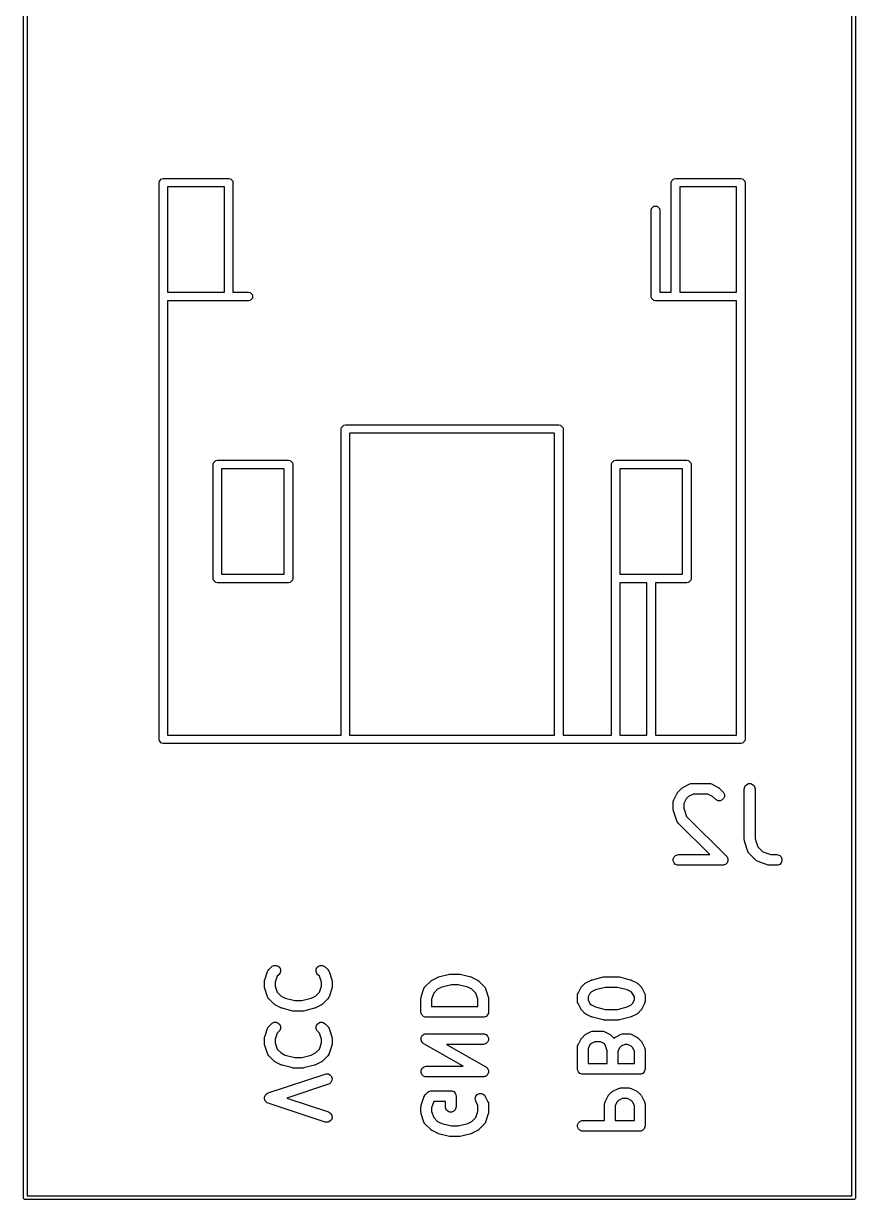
# Model space of a CAD drawing. Extents: x 144.8 to 156.5, y -78.8 to -40.5.
# Drawn here: x 144.78 to 156.47, y -78.83 to -62.3 of the extents above; entities that cross this region are included whole.
import ezdxf

# ---------------------------------------------------------------- set-up
doc = ezdxf.new("R2010")
doc.units = 0
doc.layers.add('BLACK', color=7, linetype='CONTINUOUS')

msp = doc.modelspace()

# ---------------------------------------------------------------- linework, layer by layer
at = {"layer": 'BLACK', "linetype": 'CONTINUOUS'}
for p, q in [((144.775, -78.8), (144.775, -40.5)), ((144.825, -40.525), (144.825, -78.775)), ((156.421071, -78.775), (156.421071, -40.525)), ((156.471071, -40.5), (156.471071, -78.8)), ((146.68, -64.54), (146.684567, -64.517039)), ((146.68, -72.36), (146.68, -64.54)), ((146.684567, -64.517039), (146.717039, -64.484567)), ((146.717039, -64.484567), (146.74, -64.48)), ((146.74, -64.48), (147.66, -64.48)), ((147.66, -64.48), (147.682961, -64.484567)), ((147.682961, -64.484567), (147.715433, -64.517039)), ((147.715433, -64.517039), (147.72, -64.54)), ((147.72, -64.54), (147.72, -66.08)), ((153.88, -64.54), (153.884567, -64.517039)), ((153.88, -66.08), (153.88, -64.54)), ((153.884567, -64.517039), (153.917039, -64.484567)), ((153.917039, -64.484567), (153.94, -64.48)), ((153.94, -64.48), (154.86, -64.48)), ((154.86, -64.48), (154.882961, -64.484567)), ((154.882961, -64.484567), (154.915433, -64.517039)), ((154.915433, -64.517039), (154.92, -64.54)), ((154.92, -64.54), (154.92, -72.36)), ((146.8, -64.6), (146.8, -66.08)), ((147.6, -64.6), (146.8, -64.6)), ((147.6, -66.08), (147.6, -64.6)), ((154, -64.6), (154, -66.08)), ((154.8, -64.6), (154, -64.6)), ((154.8, -66.08), (154.8, -64.6)), ((153.6, -64.925), (153.604567, -64.902039)), ((153.6, -66.14), (153.6, -64.925)), ((153.604567, -64.902039), (153.637039, -64.869567)), ((153.637039, -64.869567), (153.682961, -64.869567)), ((153.682961, -64.869567), (153.715433, -64.902039)), ((153.715433, -64.902039), (153.72, -64.925)), ((153.72, -64.925), (153.72, -66.08)), ((146.8, -66.08), (147.6, -66.08)), ((147.72, -66.08), (147.94, -66.08)), ((147.94, -66.08), (147.962961, -66.084567)), ((147.962961, -66.084567), (147.995433, -66.117039)), ((153.72, -66.08), (153.88, -66.08)), ((154, -66.08), (154.8, -66.08)), ((147.66, -66.2), (146.8, -66.2)), ((146.8, -66.2), (146.8, -72.3)), ((147.94, -66.2), (147.66, -66.2)), ((147.962961, -66.195433), (147.94, -66.2)), ((147.995433, -66.162961), (147.962961, -66.195433)), ((147.995433, -66.117039), (147.995433, -66.162961)), ((153.604567, -66.162961), (153.6, -66.14)), ((153.637039, -66.195433), (153.604567, -66.162961)), ((153.66, -66.2), (153.637039, -66.195433)), ((153.94, -66.2), (153.66, -66.2)), ((154.8, -66.2), (153.94, -66.2)), ((154.8, -72.3), (154.8, -66.2)), ((149.24, -68), (149.244567, -67.977039)), ((149.24, -72.3), (149.24, -68)), ((149.244567, -67.977039), (149.277039, -67.944567)), ((149.277039, -67.944567), (149.3, -67.94)), ((149.3, -67.94), (152.3, -67.94)), ((149.36, -68.06), (149.36, -72.3)), ((152.24, -68.06), (149.36, -68.06)), ((152.24, -72.3), (152.24, -68.06)), ((152.3, -67.94), (152.322961, -67.944567)), ((152.322961, -67.944567), (152.355433, -67.977039)), ((152.355433, -67.977039), (152.36, -68)), ((152.36, -68), (152.36, -72.3)), ((147.44, -68.5), (147.444567, -68.477039)), ((147.44, -70.1), (147.44, -68.5)), ((147.444567, -68.477039), (147.477039, -68.444567)), ((147.477039, -68.444567), (147.5, -68.44)), ((147.5, -68.44), (148.5, -68.44)), ((147.56, -68.56), (147.56, -70.04)), ((148.44, -68.56), (147.56, -68.56)), ((148.44, -70.04), (148.44, -68.56)), ((148.5, -68.44), (148.522961, -68.444567)), ((148.522961, -68.444567), (148.555433, -68.477039)), ((148.555433, -68.477039), (148.56, -68.5)), ((148.56, -68.5), (148.56, -70.1)), ((153.04, -68.5), (153.044567, -68.477039)), ((153.04, -70.1), (153.04, -68.5)), ((153.044567, -68.477039), (153.077039, -68.444567)), ((153.077039, -68.444567), (153.1, -68.44)), ((153.1, -68.44), (154.1, -68.44)), ((153.16, -68.56), (153.16, -70.04)), ((154.04, -68.56), (153.16, -68.56)), ((154.04, -70.04), (154.04, -68.56)), ((154.1, -68.44), (154.122961, -68.444567)), ((154.122961, -68.444567), (154.155433, -68.477039)), ((154.155433, -68.477039), (154.16, -68.5)), ((154.16, -68.5), (154.16, -70.1)), ((147.56, -70.04), (148.44, -70.04)), ((153.16, -70.04), (154.04, -70.04)), ((147.444567, -70.122961), (147.44, -70.1)), ((147.477039, -70.155433), (147.444567, -70.122961)), ((147.5, -70.16), (147.477039, -70.155433)), ((148.5, -70.16), (147.5, -70.16)), ((148.522961, -70.155433), (148.5, -70.16)), ((148.555433, -70.122961), (148.522961, -70.155433)), ((148.56, -70.1), (148.555433, -70.122961)), ((153.04, -72.3), (153.04, -70.1)), ((153.16, -70.16), (153.16, -72.3)), ((153.54, -70.16), (153.16, -70.16)), ((153.54, -72.3), (153.54, -70.16)), ((154.1, -70.16), (153.66, -70.16)), ((153.66, -70.16), (153.66, -72.3)), ((154.122961, -70.155433), (154.1, -70.16)), ((154.155433, -70.122961), (154.122961, -70.155433)), ((154.16, -70.1), (154.155433, -70.122961)), ((146.684567, -72.382961), (146.68, -72.36)), ((146.8, -72.3), (149.24, -72.3)), ((149.36, -72.3), (152.24, -72.3)), ((152.36, -72.3), (153.04, -72.3)), ((153.16, -72.3), (153.54, -72.3)), ((153.66, -72.3), (154.8, -72.3)), ((154.92, -72.36), (154.915433, -72.382961)), ((146.717039, -72.415433), (146.684567, -72.382961)), ((146.74, -72.42), (146.717039, -72.415433)), ((154.86, -72.42), (146.74, -72.42)), ((154.882961, -72.415433), (154.86, -72.42)), ((154.915433, -72.382961), (154.882961, -72.415433)), ((154.04503, -73.035356), (154.140268, -72.987737)), ((154.140268, -72.987737), (154.153999, -72.982482)), ((154.153999, -72.982482), (154.156688, -72.98229)), ((154.156688, -72.98229), (154.159177, -72.98126)), ((154.159177, -72.98126), (154.173809, -72.979819)), ((154.173809, -72.979819), (154.411904, -72.979819)), ((154.411904, -72.979819), (154.426536, -72.98126)), ((154.426536, -72.98126), (154.429025, -72.982291)), ((154.429025, -72.982291), (154.431713, -72.982482)), ((154.431713, -72.982482), (154.445445, -72.987737)), ((154.445445, -72.987737), (154.540683, -73.035356)), ((154.909774, -73.040187), (154.920973, -73.013151)), ((154.920973, -73.013151), (154.941665, -72.992459)), ((154.941665, -72.992459), (154.968701, -72.98126)), ((154.968701, -72.98126), (154.997965, -72.98126)), ((154.997965, -72.98126), (155.025001, -72.992459)), ((155.025001, -72.992459), (155.045693, -73.013151)), ((155.045693, -73.013151), (155.056892, -73.040187)), ((153.916251, -73.211754), (153.96387, -73.116516)), ((153.96387, -73.116516), (153.967834, -73.110216)), ((153.967834, -73.110216), (153.968592, -73.108389)), ((153.968592, -73.108389), (153.97028, -73.106332)), ((153.97028, -73.106332), (153.971702, -73.104073)), ((153.971702, -73.104073), (153.9732, -73.102773)), ((153.9732, -73.102773), (153.977919, -73.097024)), ((153.977919, -73.097024), (154.025538, -73.049405)), ((154.025538, -73.049405), (154.031287, -73.044686)), ((154.031287, -73.044686), (154.032587, -73.043188)), ((154.032587, -73.043188), (154.034846, -73.041766)), ((154.034846, -73.041766), (154.036903, -73.040078)), ((154.036903, -73.040078), (154.03873, -73.03932)), ((154.03873, -73.03932), (154.04503, -73.035356)), ((154.122998, -73.164077), (154.092591, -73.194484)), ((154.191514, -73.129819), (154.122998, -73.164077)), ((154.394199, -73.129819), (154.191514, -73.129819)), ((154.462715, -73.164077), (154.394199, -73.129819)), ((154.501728, -73.20309), (154.462715, -73.164077)), ((154.540683, -73.035356), (154.546982, -73.03932)), ((154.546982, -73.03932), (154.54881, -73.040078)), ((154.54881, -73.040078), (154.550866, -73.041766)), ((154.550866, -73.041766), (154.553126, -73.043188)), ((154.553126, -73.043188), (154.554425, -73.044686)), ((154.554425, -73.044686), (154.560175, -73.049405)), ((154.560175, -73.049405), (154.607794, -73.097024)), ((154.607794, -73.097024), (154.617121, -73.108389)), ((154.617121, -73.108389), (154.62832, -73.135425)), ((154.62832, -73.164688), (154.617121, -73.191724)), ((154.62832, -73.135425), (154.62832, -73.164688)), ((154.908333, -73.054819), (154.909774, -73.040187)), ((154.908333, -73.769104), (154.908333, -73.054819)), ((155.056892, -73.040187), (155.058333, -73.054819)), ((155.058333, -73.054819), (155.058333, -73.756933)), ((153.908333, -73.245295), (153.909774, -73.230663)), ((153.908333, -73.340533), (153.908333, -73.245295)), ((153.909062, -73.347938), (153.908333, -73.340533)), ((153.908922, -73.349913), (153.909062, -73.347938)), ((153.909512, -73.35251), (153.908922, -73.349913)), ((153.909774, -73.355165), (153.909512, -73.35251)), ((153.909774, -73.230663), (153.910805, -73.228173)), ((153.910532, -73.356996), (153.909774, -73.355165)), ((153.910805, -73.228173), (153.910996, -73.225486)), ((153.910996, -73.225486), (153.916251, -73.211754)), ((154.092591, -73.194484), (154.058333, -73.263)), ((154.058333, -73.263), (154.058333, -73.328362)), ((154.058333, -73.328362), (154.096504, -73.442876)), ((154.513093, -73.212417), (154.501728, -73.20309)), ((154.540129, -73.223616), (154.513093, -73.212417)), ((154.569392, -73.223616), (154.540129, -73.223616)), ((154.596428, -73.212417), (154.569392, -73.223616)), ((154.617121, -73.191724), (154.596428, -73.212417)), ((153.912182, -73.36425), (153.910532, -73.356996)), ((153.959801, -73.507107), (153.912182, -73.36425)), ((153.965795, -73.520532), (153.959801, -73.507107)), ((153.96756, -73.522567), (153.965795, -73.520532)), ((154.096504, -73.442876), (154.655413, -74.001786)), ((153.968592, -73.525058), (153.96756, -73.522567)), ((153.977919, -73.536423), (153.968592, -73.525058)), ((154.421314, -73.979819), (153.977919, -73.536423)), ((154.909062, -73.776509), (154.908333, -73.769104)), ((154.908922, -73.778484), (154.909062, -73.776509)), ((154.909512, -73.781081), (154.908922, -73.778484)), ((154.909774, -73.783736), (154.909512, -73.781081)), ((154.910532, -73.785567), (154.909774, -73.783736)), ((154.912182, -73.792821), (154.910532, -73.785567)), ((154.959801, -73.935678), (154.912182, -73.792821)), ((155.058333, -73.756933), (155.096504, -73.871447)), ((153.909774, -74.040187), (153.920973, -74.013151)), ((153.920973, -74.013151), (153.941665, -73.992459)), ((153.941665, -73.992459), (153.968701, -73.98126)), ((153.968701, -73.98126), (153.983333, -73.979819)), ((153.983333, -73.979819), (154.421314, -73.979819)), ((154.655413, -74.001786), (154.664741, -74.013151)), ((154.664741, -74.013151), (154.675939, -74.040188)), ((154.965795, -73.949103), (154.959801, -73.935678)), ((154.967559, -73.951137), (154.965795, -73.949103)), ((154.968591, -73.953628), (154.967559, -73.951137)), ((154.977919, -73.964994), (154.968591, -73.953628)), ((155.073157, -74.060233), (154.977919, -73.964994)), ((155.096504, -73.871447), (155.166704, -73.941648)), ((155.166704, -73.941648), (155.281217, -73.979819)), ((155.281217, -73.979819), (155.364285, -73.979819)), ((155.364285, -73.979819), (155.378917, -73.98126)), ((155.378917, -73.98126), (155.405953, -73.992459)), ((155.405953, -73.992459), (155.426645, -74.013151)), ((155.426645, -74.013151), (155.437844, -74.040187)), ((153.909774, -74.069451), (153.909774, -74.040187)), ((153.920973, -74.096487), (153.909774, -74.069451)), ((153.941665, -74.117179), (153.920973, -74.096487)), ((153.968701, -74.128378), (153.941665, -74.117179)), ((153.983333, -74.129819), (153.968701, -74.128378)), ((154.60238, -74.129819), (153.983333, -74.129819)), ((154.617012, -74.128378), (154.60238, -74.129819)), ((154.62493, -74.125098), (154.617012, -74.128378)), ((154.644048, -74.11718), (154.62493, -74.125098)), ((154.66474, -74.096487), (154.644048, -74.11718)), ((154.675939, -74.069451), (154.66474, -74.096487)), ((154.675939, -74.040188), (154.675939, -74.069451)), ((155.084522, -74.069561), (155.073157, -74.060233)), ((155.087012, -74.070592), (155.084522, -74.069561)), ((155.089047, -74.072357), (155.087012, -74.070592)), ((155.102473, -74.078351), (155.089047, -74.072357)), ((155.245329, -74.12597), (155.102473, -74.078351)), ((155.252584, -74.127619), (155.245329, -74.12597)), ((155.254415, -74.128378), (155.252584, -74.127619)), ((155.257068, -74.128639), (155.254415, -74.128378)), ((155.259666, -74.12923), (155.257068, -74.128639)), ((155.26164, -74.129089), (155.259666, -74.12923)), ((155.269047, -74.129819), (155.26164, -74.129089)), ((155.364285, -74.129819), (155.269047, -74.129819)), ((155.378917, -74.128378), (155.364285, -74.129819)), ((155.405953, -74.117179), (155.378917, -74.128378)), ((155.426645, -74.096487), (155.405953, -74.117179)), ((155.437844, -74.069451), (155.426645, -74.096487)), ((155.437844, -74.040187), (155.437844, -74.069451)), ((148.166553, -75.738186), (148.204649, -75.623902)), ((148.204649, -75.623902), (148.210643, -75.610476)), ((148.210643, -75.610476), (148.212408, -75.60844)), ((148.212408, -75.60844), (148.213439, -75.605952)), ((148.213439, -75.605952), (148.222766, -75.594587)), ((148.222766, -75.594587), (148.260861, -75.556491)), ((148.260861, -75.556491), (148.272226, -75.547163)), ((148.272226, -75.547163), (148.299262, -75.535964)), ((148.299262, -75.535964), (148.328525, -75.535964)), ((148.328525, -75.535964), (148.355562, -75.547162)), ((148.366929, -75.662555), (148.341352, -75.688132)), ((148.355562, -75.547162), (148.376255, -75.567855)), ((148.376256, -75.65119), (148.366929, -75.662555)), ((148.376255, -75.567855), (148.387454, -75.594891)), ((148.387454, -75.624154), (148.376256, -75.65119)), ((148.387454, -75.594891), (148.387454, -75.624154)), ((148.887955, -75.594891), (148.899154, -75.567855)), ((148.887955, -75.624153), (148.887955, -75.594891)), ((148.899153, -75.65119), (148.887955, -75.624153)), ((148.90848, -75.662555), (148.899153, -75.65119)), ((148.899154, -75.567855), (148.919847, -75.547162)), ((148.934056, -75.688132), (148.90848, -75.662555)), ((148.919847, -75.547162), (148.946884, -75.535964)), ((148.946884, -75.535964), (148.976146, -75.535964)), ((148.976146, -75.535964), (149.003182, -75.547163)), ((149.003182, -75.547163), (149.014548, -75.556491)), ((149.014548, -75.556491), (149.052643, -75.594587)), ((149.052643, -75.594587), (149.06197, -75.605952)), ((149.06197, -75.605952), (149.063, -75.60844)), ((149.063, -75.60844), (149.064766, -75.610476)), ((149.064766, -75.610476), (149.07076, -75.623902)), ((149.07076, -75.623902), (149.108855, -75.738187)), ((150.609989, -75.698667), (150.762371, -75.660571)), ((150.762371, -75.660571), (150.764907, -75.660195)), ((150.764907, -75.660195), (150.765929, -75.659773)), ((150.765929, -75.659773), (150.771441, -75.65923)), ((150.771441, -75.65923), (150.776915, -75.658421)), ((150.776915, -75.658421), (150.778007, -75.658583)), ((150.778007, -75.658583), (150.780561, -75.658332)), ((150.780561, -75.658332), (150.894847, -75.658332)), ((150.894847, -75.658332), (150.8974, -75.658583)), ((150.8974, -75.658583), (150.898493, -75.658421)), ((150.898493, -75.658421), (150.903967, -75.65923)), ((150.903967, -75.65923), (150.909479, -75.659773)), ((150.909479, -75.659773), (150.910499, -75.660195)), ((150.910499, -75.660195), (150.913038, -75.660571)), ((150.913038, -75.660571), (151.065419, -75.698667)), ((148.162704, -75.761904), (148.163433, -75.754498)), ((148.162704, -75.838095), (148.162704, -75.761904)), ((148.163293, -75.752523), (148.163883, -75.749925)), ((148.163433, -75.754498), (148.163293, -75.752523)), ((148.163883, -75.749925), (148.164145, -75.747272)), ((148.164145, -75.747272), (148.164903, -75.745441)), ((148.164903, -75.745441), (148.166553, -75.738186)), ((148.341352, -75.688132), (148.312704, -75.774075)), ((148.312704, -75.774075), (148.312704, -75.825924)), ((148.312704, -75.825924), (148.341352, -75.911867)), ((148.962704, -75.774074), (148.934056, -75.688132)), ((148.934056, -75.911867), (148.962704, -75.825925)), ((148.962704, -75.825925), (148.962704, -75.774074)), ((149.108855, -75.738187), (149.110504, -75.74544)), ((149.110504, -75.74544), (149.111263, -75.747272)), ((149.111263, -75.747272), (149.111524, -75.749926)), ((149.111524, -75.749926), (149.112115, -75.752524)), ((149.112115, -75.752524), (149.111974, -75.754498)), ((149.111974, -75.754498), (149.112704, -75.761904)), ((149.112704, -75.761904), (149.112704, -75.838095)), ((150.41344, -75.844045), (150.422767, -75.83268)), ((150.422767, -75.83268), (150.498957, -75.75649)), ((150.498957, -75.75649), (150.504707, -75.751769)), ((150.504707, -75.751769), (150.506006, -75.750273)), ((150.506006, -75.750273), (150.50826, -75.748853)), ((150.50826, -75.748853), (150.510322, -75.747162)), ((150.510322, -75.747162), (150.512154, -75.746403)), ((150.512154, -75.746403), (150.518449, -75.742441)), ((150.518449, -75.742441), (150.594639, -75.704346)), ((150.594639, -75.704346), (150.595708, -75.703936)), ((150.595708, -75.703936), (150.596144, -75.703614)), ((150.596144, -75.703614), (150.602295, -75.701415)), ((150.602295, -75.701415), (150.608371, -75.699091)), ((150.608371, -75.699091), (150.608909, -75.699052)), ((150.608909, -75.699052), (150.609989, -75.698667)), ((150.789796, -75.808332), (150.654355, -75.842192)), ((150.885612, -75.808332), (150.789796, -75.808332)), ((151.021052, -75.842192), (150.885612, -75.808332)), ((151.065419, -75.698667), (151.066498, -75.699052)), ((151.066498, -75.699052), (151.067037, -75.699091)), ((151.067037, -75.699091), (151.073112, -75.701415)), ((151.073112, -75.701415), (151.079264, -75.703614)), ((151.079264, -75.703614), (151.079699, -75.703936)), ((151.079699, -75.703936), (151.080769, -75.704346)), ((151.080769, -75.704346), (151.15696, -75.742441)), ((151.15696, -75.742441), (151.163259, -75.746405)), ((151.163259, -75.746405), (151.165087, -75.747163)), ((151.165087, -75.747163), (151.167143, -75.748851)), ((151.167143, -75.748851), (151.169403, -75.750273)), ((151.169403, -75.750273), (151.170702, -75.751771)), ((151.170702, -75.751771), (151.176452, -75.75649)), ((151.176452, -75.75649), (151.252642, -75.83268)), ((151.252642, -75.83268), (151.26197, -75.844045)), ((152.618046, -75.838432), (152.622767, -75.83268)), ((152.622767, -75.83268), (152.660862, -75.794585)), ((152.660862, -75.794585), (152.666611, -75.789866)), ((152.666611, -75.789866), (152.667911, -75.788368)), ((152.667911, -75.788368), (152.67017, -75.786946)), ((152.67017, -75.786946), (152.672227, -75.785258)), ((152.672227, -75.785258), (152.674054, -75.7845)), ((152.674054, -75.7845), (152.680354, -75.780536)), ((152.680354, -75.780536), (152.756544, -75.742441)), ((152.756544, -75.742441), (152.757613, -75.742031)), ((152.757613, -75.742031), (152.758049, -75.741709)), ((152.758049, -75.741709), (152.764194, -75.739513)), ((152.764194, -75.739513), (152.770276, -75.737186)), ((152.770276, -75.737186), (152.770815, -75.737147)), ((152.770815, -75.737147), (152.771895, -75.736762)), ((152.771895, -75.736762), (152.924276, -75.698667)), ((152.924276, -75.698667), (152.926813, -75.698291)), ((152.926813, -75.698291), (152.927834, -75.697869)), ((152.927834, -75.697869), (152.933336, -75.697327)), ((152.933336, -75.697327), (152.938821, -75.696516)), ((152.938821, -75.696516), (152.939916, -75.696679)), ((152.939916, -75.696679), (152.942466, -75.696428)), ((152.942466, -75.696428), (153.132942, -75.696428)), ((153.132942, -75.696428), (153.135495, -75.696679)), ((153.135495, -75.696679), (153.136587, -75.696517)), ((153.136587, -75.696517), (153.142059, -75.697325)), ((153.142059, -75.697325), (153.147574, -75.697869)), ((153.147574, -75.697869), (153.148595, -75.698292)), ((153.148595, -75.698292), (153.151132, -75.698667)), ((153.151132, -75.698667), (153.303513, -75.736762)), ((153.303513, -75.736762), (153.304592, -75.737147)), ((153.304592, -75.737147), (153.305132, -75.737186)), ((153.305132, -75.737186), (153.311213, -75.739513)), ((153.311213, -75.739513), (153.317359, -75.741709)), ((153.317359, -75.741709), (153.317794, -75.742031)), ((153.317794, -75.742031), (153.318864, -75.742441)), ((153.318864, -75.742441), (153.395055, -75.780536)), ((153.395055, -75.780536), (153.401354, -75.7845)), ((153.401354, -75.7845), (153.403182, -75.785258)), ((153.403182, -75.785258), (153.405238, -75.786946)), ((153.405238, -75.786946), (153.407498, -75.788368)), ((153.407498, -75.788368), (153.408797, -75.789866)), ((153.408797, -75.789866), (153.414547, -75.794585)), ((153.414547, -75.794585), (153.452642, -75.83268)), ((153.452642, -75.83268), (153.45736, -75.838429)), ((148.163433, -75.8455), (148.162704, -75.838095)), ((148.163293, -75.847476), (148.163433, -75.8455)), ((148.163883, -75.850073), (148.163293, -75.847476)), ((148.164145, -75.852727), (148.163883, -75.850073)), ((148.164903, -75.854557), (148.164145, -75.852727)), ((148.166553, -75.861812), (148.164903, -75.854557)), ((148.204649, -75.976098), (148.166553, -75.861812)), ((148.210643, -75.989524), (148.204649, -75.976098)), ((148.212409, -75.99156), (148.210643, -75.989524)), ((148.21344, -75.994049), (148.212409, -75.99156)), ((148.222767, -76.005414), (148.21344, -75.994049)), ((148.341352, -75.911867), (148.396417, -75.966932)), ((148.396417, -75.966932), (148.454355, -75.995901)), ((148.454355, -75.995901), (148.589796, -76.029762)), ((148.685612, -76.029762), (148.821052, -75.995901)), ((148.821052, -75.995901), (148.878992, -75.966931)), ((148.878992, -75.966931), (148.934056, -75.911867)), ((149.06197, -75.994049), (149.052642, -76.005414)), ((149.063002, -75.991556), (149.06197, -75.994049)), ((149.064766, -75.989523), (149.063002, -75.991556)), ((149.07076, -75.976098), (149.064766, -75.989523)), ((149.108855, -75.861812), (149.07076, -75.976098)), ((149.110504, -75.854558), (149.108855, -75.861812)), ((149.111263, -75.852727), (149.110504, -75.854558)), ((149.111524, -75.850072), (149.111263, -75.852727)), ((149.112115, -75.847475), (149.111524, -75.850072)), ((149.112704, -75.838095), (149.111974, -75.8455)), ((149.111974, -75.8455), (149.112115, -75.847475)), ((150.362704, -75.999999), (150.363433, -75.992593)), ((150.363293, -75.990618), (150.363883, -75.98802)), ((150.363433, -75.992593), (150.363293, -75.990618)), ((150.363883, -75.98802), (150.364145, -75.985367)), ((150.364145, -75.985367), (150.364903, -75.983536)), ((150.364903, -75.983536), (150.366553, -75.976282)), ((150.366553, -75.976282), (150.404649, -75.861996)), ((150.404649, -75.861996), (150.410643, -75.84857)), ((150.410643, -75.84857), (150.412409, -75.846533)), ((150.412409, -75.846533), (150.41344, -75.844045)), ((150.541352, -75.926226), (150.512704, -76.012169)), ((150.596417, -75.871162), (150.541352, -75.926226)), ((150.654355, -75.842192), (150.596417, -75.871162)), ((151.078992, -75.871162), (151.021052, -75.842192)), ((151.134056, -75.926226), (151.078992, -75.871162)), ((151.162704, -76.012168), (151.134056, -75.926226)), ((151.26197, -75.844045), (151.263002, -75.846537)), ((151.263002, -75.846537), (151.264766, -75.848571)), ((151.264766, -75.848571), (151.27076, -75.861996)), ((151.27076, -75.861996), (151.308855, -75.976282)), ((151.308855, -75.976282), (151.310504, -75.983535)), ((151.310504, -75.983535), (151.311263, -75.985367)), ((151.311263, -75.985367), (151.311524, -75.988021)), ((151.311524, -75.988021), (151.312115, -75.990619)), ((151.312115, -75.990619), (151.311974, -75.992593)), ((151.311974, -75.992593), (151.312704, -75.999999)), ((152.562704, -75.961904), (152.564145, -75.947272)), ((152.562704, -76.038094), (152.562704, -75.961904)), ((152.564145, -75.947272), (152.565175, -75.944783)), ((152.565175, -75.944783), (152.565367, -75.942094)), ((152.565367, -75.942094), (152.570622, -75.928363)), ((152.570622, -75.928363), (152.608718, -75.852172)), ((152.608718, -75.852172), (152.612681, -75.845875)), ((152.612681, -75.845875), (152.61344, -75.844045)), ((152.61344, -75.844045), (152.615131, -75.841983)), ((152.615131, -75.841983), (152.616551, -75.839729)), ((152.616551, -75.839729), (152.618046, -75.838432)), ((152.737439, -75.930139), (152.712704, -75.979609)), ((152.712704, -75.979609), (152.712704, -76.020388)), ((152.758322, -75.909257), (152.737439, -75.930139)), ((152.81626, -75.880287), (152.758322, -75.909257)), ((152.9517, -75.846428), (152.81626, -75.880287)), ((153.123708, -75.846428), (152.9517, -75.846428)), ((153.259147, -75.880287), (153.123708, -75.846428)), ((153.317087, -75.909257), (153.259147, -75.880287)), ((153.337969, -75.930139), (153.317087, -75.909257)), ((153.362704, -75.979608), (153.337969, -75.930139)), ((153.362704, -76.020389), (153.362704, -75.979608)), ((153.45736, -75.838429), (153.458859, -75.839729)), ((153.458859, -75.839729), (153.46028, -75.841988)), ((153.46028, -75.841988), (153.461969, -75.844045)), ((153.461969, -75.844045), (153.462726, -75.845872)), ((153.462726, -75.845872), (153.466691, -75.852172)), ((153.466691, -75.852172), (153.504786, -75.928363)), ((153.504786, -75.928363), (153.510041, -75.942095)), ((153.510041, -75.942095), (153.510231, -75.944782)), ((153.510231, -75.944782), (153.511263, -75.947272)), ((153.511263, -75.947272), (153.512704, -75.961904)), ((153.512704, -75.961904), (153.512704, -76.038094)), ((148.298957, -76.081604), (148.222767, -76.005414)), ((148.304707, -76.086324), (148.298957, -76.081604)), ((148.306006, -76.087821), (148.304707, -76.086324)), ((148.30826, -76.08924), (148.306006, -76.087821)), ((148.310322, -76.090932), (148.30826, -76.08924)), ((148.312154, -76.09169), (148.310322, -76.090932)), ((148.318449, -76.095653), (148.312154, -76.09169)), ((148.394639, -76.133748), (148.318449, -76.095653)), ((148.395708, -76.134157), (148.394639, -76.133748)), ((148.396144, -76.13448), (148.395708, -76.134157)), ((148.402295, -76.136678), (148.396144, -76.13448)), ((148.408371, -76.139003), (148.402295, -76.136678)), ((148.408909, -76.139041), (148.408371, -76.139003)), ((148.409989, -76.139427), (148.408909, -76.139041)), ((148.562371, -76.177523), (148.409989, -76.139427)), ((148.589796, -76.029762), (148.685612, -76.029762)), ((148.865419, -76.139427), (148.713038, -76.177523)), ((148.866498, -76.139041), (148.865419, -76.139427)), ((148.867037, -76.139003), (148.866498, -76.139041)), ((148.873112, -76.136678), (148.867037, -76.139003)), ((148.879264, -76.13448), (148.873112, -76.136678)), ((148.879699, -76.134157), (148.879264, -76.13448)), ((148.880769, -76.133748), (148.879699, -76.134157)), ((148.95696, -76.095653), (148.880769, -76.133748)), ((148.963259, -76.091688), (148.95696, -76.095653)), ((148.965087, -76.090931), (148.963259, -76.091688)), ((148.967143, -76.089242), (148.965087, -76.090931)), ((148.969403, -76.087821), (148.967143, -76.089242)), ((148.970702, -76.086322), (148.969403, -76.087821)), ((148.976452, -76.081604), (148.970702, -76.086322)), ((149.052642, -76.005414), (148.976452, -76.081604)), ((150.362704, -76.190475), (150.362704, -75.999999)), ((150.512704, -76.012169), (150.512704, -76.115475)), ((150.512704, -76.115475), (151.162704, -76.115475)), ((151.162704, -76.115475), (151.162704, -76.012168)), ((151.312704, -75.999999), (151.312704, -76.190475)), ((152.564145, -76.052726), (152.562704, -76.038094)), ((152.565175, -76.055214), (152.564145, -76.052726)), ((152.565367, -76.057904), (152.565175, -76.055214)), ((152.570622, -76.071635), (152.565367, -76.057904)), ((152.608718, -76.147826), (152.570622, -76.071635)), ((152.612681, -76.154122), (152.608718, -76.147826)), ((152.61344, -76.155953), (152.612681, -76.154122)), ((152.615131, -76.158014), (152.61344, -76.155953)), ((152.616551, -76.160269), (152.615131, -76.158014)), ((152.618046, -76.161565), (152.616551, -76.160269)), ((152.622767, -76.167318), (152.618046, -76.161565)), ((152.712704, -76.020388), (152.737439, -76.069858)), ((152.737439, -76.069858), (152.758322, -76.090741)), ((152.758322, -76.090741), (152.81626, -76.11971)), ((152.81626, -76.11971), (152.951701, -76.153571)), ((152.951701, -76.153571), (153.123707, -76.153571)), ((153.123707, -76.153571), (153.259147, -76.11971)), ((153.259147, -76.11971), (153.317087, -76.09074)), ((153.317087, -76.09074), (153.337969, -76.069858)), ((153.337969, -76.069858), (153.362704, -76.020389)), ((153.45736, -76.161568), (153.452642, -76.167318)), ((153.458859, -76.160269), (153.45736, -76.161568)), ((153.46028, -76.158009), (153.458859, -76.160269)), ((153.461969, -76.155953), (153.46028, -76.158009)), ((153.462726, -76.154125), (153.461969, -76.155953)), ((153.466691, -76.147826), (153.462726, -76.154125)), ((153.504786, -76.071635), (153.466691, -76.147826)), ((153.510041, -76.057903), (153.504786, -76.071635)), ((153.510231, -76.055215), (153.510041, -76.057903)), ((153.511263, -76.052726), (153.510231, -76.055215)), ((153.512704, -76.038094), (153.511263, -76.052726)), ((148.564907, -76.177898), (148.562371, -76.177523)), ((148.565929, -76.178321), (148.564907, -76.177898)), ((148.571441, -76.178863), (148.565929, -76.178321)), ((148.576915, -76.179673), (148.571441, -76.178863)), ((148.578007, -76.17951), (148.576915, -76.179673)), ((148.580561, -76.179762), (148.578007, -76.17951)), ((148.694847, -76.179762), (148.580561, -76.179762)), ((148.6974, -76.17951), (148.694847, -76.179762)), ((148.698493, -76.179673), (148.6974, -76.17951)), ((148.703967, -76.178863), (148.698493, -76.179673)), ((148.709479, -76.178321), (148.703967, -76.178863)), ((148.710499, -76.177898), (148.709479, -76.178321)), ((148.713038, -76.177523), (148.710499, -76.177898)), ((150.364145, -76.205107), (150.362704, -76.190475)), ((150.375344, -76.232143), (150.364145, -76.205107)), ((150.396036, -76.252835), (150.375344, -76.232143)), ((150.423072, -76.264034), (150.396036, -76.252835)), ((150.437704, -76.265475), (150.423072, -76.264034)), ((151.237704, -76.265475), (150.437704, -76.265475)), ((151.252336, -76.264034), (151.237704, -76.265475)), ((151.279372, -76.252835), (151.252336, -76.264034)), ((151.300064, -76.232143), (151.279372, -76.252835)), ((151.311263, -76.205107), (151.300064, -76.232143)), ((151.312704, -76.190475), (151.311263, -76.205107)), ((152.660862, -76.205413), (152.622767, -76.167318)), ((152.666611, -76.210131), (152.660862, -76.205413)), ((152.667911, -76.21163), (152.666611, -76.210131)), ((152.67017, -76.213051), (152.667911, -76.21163)), ((152.672227, -76.21474), (152.67017, -76.213051)), ((152.674054, -76.215497), (152.672227, -76.21474)), ((152.680354, -76.219462), (152.674054, -76.215497)), ((152.756544, -76.257557), (152.680354, -76.219462)), ((152.757613, -76.257966), (152.756544, -76.257557)), ((152.758049, -76.258289), (152.757613, -76.257966)), ((152.7642, -76.260487), (152.758049, -76.258289)), ((152.770276, -76.262812), (152.7642, -76.260487)), ((152.770814, -76.26285), (152.770276, -76.262812)), ((152.771894, -76.263236), (152.770814, -76.26285)), ((152.924276, -76.301332), (152.771894, -76.263236)), ((152.926812, -76.301707), (152.924276, -76.301332)), ((152.927834, -76.30213), (152.926812, -76.301707)), ((152.933346, -76.302672), (152.927834, -76.30213)), ((152.93882, -76.303482), (152.933346, -76.302672)), ((152.939912, -76.303319), (152.93882, -76.303482)), ((152.942466, -76.303571), (152.939912, -76.303319)), ((153.132942, -76.303571), (152.942466, -76.303571)), ((153.135495, -76.303319), (153.132942, -76.303571)), ((153.136588, -76.303482), (153.135495, -76.303319)), ((153.142062, -76.302672), (153.136588, -76.303482)), ((153.147574, -76.30213), (153.142062, -76.302672)), ((153.148594, -76.301707), (153.147574, -76.30213)), ((153.151133, -76.301332), (153.148594, -76.301707)), ((153.303514, -76.263236), (153.151133, -76.301332)), ((153.304593, -76.26285), (153.303514, -76.263236)), ((153.305132, -76.262812), (153.304593, -76.26285)), ((153.311207, -76.260487), (153.305132, -76.262812)), ((153.317359, -76.258289), (153.311207, -76.260487)), ((153.317794, -76.257966), (153.317359, -76.258289)), ((153.318864, -76.257557), (153.317794, -76.257966)), ((153.395055, -76.219462), (153.318864, -76.257557)), ((153.401354, -76.215497), (153.395055, -76.219462)), ((153.403182, -76.21474), (153.401354, -76.215497)), ((153.405238, -76.213051), (153.403182, -76.21474)), ((153.407498, -76.21163), (153.405238, -76.213051)), ((153.408797, -76.210131), (153.407498, -76.21163)), ((153.414547, -76.205413), (153.408797, -76.210131)), ((153.452642, -76.167318), (153.414547, -76.205413)), ((148.166553, -76.538186), (148.204649, -76.423902)), ((148.204649, -76.423902), (148.210643, -76.410476)), ((148.210643, -76.410476), (148.212408, -76.40844)), ((148.212408, -76.40844), (148.213439, -76.405952)), ((148.213439, -76.405952), (148.222766, -76.394587)), ((148.222766, -76.394587), (148.260861, -76.356491)), ((148.260861, -76.356491), (148.272226, -76.347163)), ((148.272226, -76.347163), (148.299262, -76.335964)), ((148.299262, -76.335964), (148.328525, -76.335964)), ((148.341352, -76.488132), (148.312704, -76.574075)), ((148.328525, -76.335964), (148.355562, -76.347162)), ((148.366929, -76.462555), (148.341352, -76.488132)), ((148.355562, -76.347162), (148.376255, -76.367855)), ((148.376256, -76.45119), (148.366929, -76.462555)), ((148.376255, -76.367855), (148.387454, -76.394891)), ((148.387454, -76.424154), (148.376256, -76.45119)), ((148.387454, -76.394891), (148.387454, -76.424154)), ((148.887955, -76.394891), (148.899154, -76.367855)), ((148.887955, -76.424153), (148.887955, -76.394891)), ((148.899153, -76.45119), (148.887955, -76.424153)), ((148.90848, -76.462555), (148.899153, -76.45119)), ((148.899154, -76.367855), (148.919847, -76.347162)), ((148.934056, -76.488132), (148.90848, -76.462555)), ((148.919847, -76.347162), (148.946884, -76.335964)), ((148.962704, -76.574074), (148.934056, -76.488132)), ((148.946884, -76.335964), (148.976146, -76.335964)), ((148.976146, -76.335964), (149.003182, -76.347163)), ((149.003182, -76.347163), (149.014548, -76.356491)), ((149.014548, -76.356491), (149.052643, -76.394587)), ((149.052643, -76.394587), (149.06197, -76.405952)), ((149.06197, -76.405952), (149.063, -76.40844)), ((149.063, -76.40844), (149.064766, -76.410476)), ((149.064766, -76.410476), (149.07076, -76.423902)), ((149.07076, -76.423902), (149.108855, -76.538187)), ((152.680353, -76.504346), (152.756543, -76.466251)), ((152.756543, -76.466251), (152.770275, -76.460996)), ((152.770275, -76.460996), (152.772961, -76.460805)), ((152.772961, -76.460805), (152.775453, -76.459773)), ((152.775453, -76.459773), (152.790085, -76.458332)), ((152.790085, -76.458332), (152.904371, -76.458332)), ((152.904371, -76.458332), (152.919003, -76.459773)), ((152.919003, -76.459773), (152.921491, -76.460803)), ((152.921491, -76.460803), (152.924181, -76.460995)), ((152.924181, -76.460995), (152.937913, -76.46625)), ((152.937913, -76.46625), (153.014102, -76.504346)), ((148.162704, -76.561904), (148.163433, -76.554498)), ((148.162704, -76.638095), (148.162704, -76.561904)), ((148.163433, -76.6455), (148.162704, -76.638095)), ((148.163293, -76.552523), (148.163883, -76.549925)), ((148.163433, -76.554498), (148.163293, -76.552523)), ((148.163293, -76.647476), (148.163433, -76.6455)), ((148.163883, -76.650073), (148.163293, -76.647476)), ((148.163883, -76.549925), (148.164145, -76.547272)), ((148.164145, -76.652727), (148.163883, -76.650073)), ((148.164145, -76.547272), (148.164903, -76.545441)), ((148.164903, -76.654557), (148.164145, -76.652727)), ((148.164903, -76.545441), (148.166553, -76.538186)), ((148.166553, -76.661812), (148.164903, -76.654557)), ((148.312704, -76.574075), (148.312704, -76.625924)), ((148.312704, -76.625924), (148.341352, -76.711867)), ((148.934056, -76.711867), (148.962704, -76.625925)), ((148.962704, -76.625925), (148.962704, -76.574074)), ((149.108855, -76.538187), (149.110504, -76.54544)), ((149.110504, -76.654558), (149.108855, -76.661812)), ((149.110504, -76.54544), (149.111263, -76.547272)), ((149.111263, -76.652727), (149.110504, -76.654558)), ((149.111263, -76.547272), (149.111524, -76.549926)), ((149.111524, -76.650072), (149.111263, -76.652727)), ((149.111524, -76.549926), (149.112115, -76.552524)), ((149.112115, -76.647475), (149.111524, -76.650072)), ((149.112115, -76.552524), (149.111974, -76.554498)), ((149.111974, -76.554498), (149.112704, -76.561904)), ((149.112704, -76.638095), (149.111974, -76.6455)), ((149.111974, -76.6455), (149.112115, -76.647475)), ((149.112704, -76.561904), (149.112704, -76.638095)), ((150.362887, -76.576666), (150.364145, -76.566769)), ((150.364145, -76.581278), (150.362887, -76.576666)), ((150.364145, -76.556795), (150.365974, -76.552379)), ((150.364145, -76.566769), (150.364145, -76.556795)), ((150.364145, -76.586059), (150.364145, -76.581278)), ((150.367962, -76.595274), (150.364145, -76.586059)), ((150.365974, -76.552379), (150.366577, -76.547636)), ((150.366577, -76.547636), (150.371527, -76.538971)), ((150.370587, -76.604898), (150.367962, -76.595274)), ((150.373514, -76.608678), (150.370587, -76.604898)), ((150.371527, -76.538971), (150.375344, -76.529759)), ((150.375344, -76.613095), (150.373514, -76.608678)), ((150.375344, -76.529759), (150.378722, -76.52638)), ((150.382394, -76.620145), (150.375344, -76.613095)), ((150.378722, -76.52638), (150.381096, -76.522227)), ((150.381096, -76.522227), (150.388985, -76.516117)), ((150.388504, -76.628035), (150.382394, -76.620145)), ((150.394636, -76.632387), (150.388504, -76.628035)), ((150.388985, -76.516117), (150.396036, -76.509067)), ((150.396036, -76.633787), (150.394636, -76.632387)), ((150.396036, -76.509067), (150.400452, -76.507237)), ((150.39741, -76.634356), (150.396036, -76.633787)), ((150.400494, -76.636545), (150.39741, -76.634356)), ((150.400452, -76.507237), (150.404233, -76.50431)), ((150.955288, -76.95357), (150.400494, -76.636545)), ((150.404233, -76.50431), (150.413856, -76.501685)), ((150.413856, -76.501685), (150.423072, -76.497868)), ((150.423072, -76.497868), (150.430554, -76.497131)), ((150.430554, -76.497131), (150.432465, -76.49661)), ((150.432465, -76.49661), (150.43394, -76.496797)), ((150.43394, -76.496797), (150.437704, -76.496427)), ((150.437704, -76.496427), (151.237704, -76.496427)), ((151.237704, -76.646427), (150.72012, -76.646427)), ((150.72012, -76.646427), (151.274914, -76.963452)), ((151.237704, -76.496427), (151.252336, -76.497868)), ((151.252336, -76.644986), (151.237704, -76.646427)), ((151.252336, -76.497868), (151.279372, -76.509067)), ((151.279372, -76.633787), (151.252336, -76.644986)), ((151.279372, -76.509067), (151.300064, -76.529759)), ((151.300064, -76.613095), (151.279372, -76.633787)), ((151.300064, -76.529759), (151.311263, -76.556795)), ((151.311263, -76.586059), (151.300064, -76.613095)), ((151.311263, -76.556795), (151.311263, -76.586059)), ((152.565367, -76.665903), (152.570622, -76.652171)), ((152.570622, -76.652171), (152.608718, -76.575982)), ((152.608718, -76.575982), (152.612681, -76.569685)), ((152.612681, -76.569685), (152.61344, -76.567855)), ((152.61344, -76.567855), (152.615131, -76.565793)), ((152.615131, -76.565793), (152.616551, -76.563539)), ((152.616551, -76.563539), (152.618046, -76.562242)), ((152.618046, -76.562242), (152.622767, -76.55649)), ((152.622767, -76.55649), (152.660862, -76.518395)), ((152.660862, -76.518395), (152.666614, -76.513674)), ((152.666614, -76.513674), (152.667911, -76.512179)), ((152.667911, -76.512179), (152.670166, -76.510759)), ((152.670166, -76.510759), (152.672227, -76.509068)), ((152.672227, -76.509068), (152.674055, -76.50831)), ((152.674055, -76.50831), (152.680353, -76.504346)), ((152.737438, -76.653951), (152.712704, -76.703419)), ((152.758321, -76.633067), (152.737438, -76.653951)), ((152.807791, -76.608332), (152.758321, -76.633067)), ((152.886665, -76.608332), (152.807791, -76.608332)), ((152.936133, -76.633066), (152.886665, -76.608332)), ((152.953105, -76.650037), (152.936133, -76.633066)), ((152.981752, -76.735978), (152.953105, -76.650037)), ((153.014102, -76.504346), (153.020396, -76.508308)), ((153.020396, -76.508308), (153.022228, -76.509067)), ((153.022228, -76.509067), (153.024291, -76.51076)), ((153.024291, -76.51076), (153.026545, -76.512179)), ((153.026545, -76.512179), (153.027841, -76.513673)), ((153.027841, -76.513673), (153.033593, -76.518394)), ((153.033593, -76.518394), (153.071689, -76.556489)), ((153.071689, -76.556489), (153.075394, -76.561004)), ((153.075394, -76.561004), (153.079909, -76.55649)), ((153.079909, -76.55649), (153.085658, -76.551771)), ((153.085658, -76.551771), (153.086958, -76.550273)), ((153.086958, -76.550273), (153.089217, -76.548851)), ((153.089217, -76.548851), (153.091274, -76.547163)), ((153.091274, -76.547163), (153.093101, -76.546405)), ((153.093101, -76.546405), (153.099401, -76.542441)), ((153.099401, -76.542441), (153.175592, -76.504346)), ((153.175592, -76.504346), (153.189324, -76.499091)), ((153.226838, -76.646428), (153.177368, -76.671162)), ((153.189324, -76.499091), (153.192011, -76.4989)), ((153.192011, -76.4989), (153.194501, -76.497869)), ((153.194501, -76.497869), (153.209133, -76.496428)), ((153.209133, -76.496428), (153.285323, -76.496428)), ((153.267618, -76.646428), (153.226838, -76.646428)), ((153.317087, -76.671162), (153.267618, -76.646428)), ((153.285323, -76.496428), (153.299955, -76.497869)), ((153.299955, -76.497869), (153.302444, -76.4989)), ((153.302444, -76.4989), (153.305132, -76.499091)), ((153.305132, -76.499091), (153.318864, -76.504346)), ((153.318864, -76.504346), (153.395055, -76.542441)), ((153.395055, -76.542441), (153.401354, -76.546405)), ((153.401354, -76.546405), (153.403182, -76.547163)), ((153.403182, -76.547163), (153.405238, -76.548851)), ((153.405238, -76.548851), (153.407498, -76.550273)), ((153.407498, -76.550273), (153.408797, -76.551771)), ((153.408797, -76.551771), (153.414547, -76.55649)), ((153.414547, -76.55649), (153.452642, -76.594585)), ((153.452642, -76.594585), (153.45736, -76.600334)), ((153.45736, -76.600334), (153.458859, -76.601634)), ((153.458859, -76.601634), (153.46028, -76.603893)), ((153.46028, -76.603893), (153.461969, -76.60595)), ((153.461969, -76.60595), (153.462726, -76.607777)), ((153.462726, -76.607777), (153.466691, -76.614077)), ((153.466691, -76.614077), (153.504786, -76.690268)), ((148.204649, -76.776098), (148.166553, -76.661812)), ((148.210643, -76.789524), (148.204649, -76.776098)), ((148.212409, -76.79156), (148.210643, -76.789524)), ((148.21344, -76.794049), (148.212409, -76.79156)), ((148.222767, -76.805414), (148.21344, -76.794049)), ((148.298957, -76.881604), (148.222767, -76.805414)), ((148.341352, -76.711867), (148.396417, -76.766932)), ((148.396417, -76.766932), (148.454355, -76.795901)), ((148.454355, -76.795901), (148.589796, -76.829762)), ((148.685612, -76.829762), (148.821052, -76.795901)), ((148.821052, -76.795901), (148.878992, -76.766931)), ((148.878992, -76.766931), (148.934056, -76.711867)), ((149.052642, -76.805414), (148.976452, -76.881604)), ((149.06197, -76.794049), (149.052642, -76.805414)), ((149.063002, -76.791556), (149.06197, -76.794049)), ((149.064766, -76.789523), (149.063002, -76.791556)), ((149.07076, -76.776098), (149.064766, -76.789523)), ((149.108855, -76.661812), (149.07076, -76.776098)), ((152.562704, -76.685713), (152.564145, -76.671081)), ((152.562704, -76.990475), (152.562704, -76.685713)), ((152.564145, -76.671081), (152.565175, -76.668592)), ((152.565175, -76.668592), (152.565367, -76.665903)), ((152.712704, -76.703419), (152.712704, -76.915475)), ((152.981752, -76.915475), (152.981752, -76.735978)), ((153.156486, -76.692044), (153.131752, -76.741513)), ((153.131752, -76.741513), (153.131752, -76.915475)), ((153.177368, -76.671162), (153.156486, -76.692044)), ((153.337969, -76.692044), (153.317087, -76.671162)), ((153.362704, -76.741513), (153.337969, -76.692044)), ((153.362704, -76.915475), (153.362704, -76.741513)), ((153.504786, -76.690268), (153.510041, -76.704)), ((153.510041, -76.704), (153.510231, -76.706687)), ((153.510231, -76.706687), (153.511263, -76.709177)), ((153.511263, -76.709177), (153.512704, -76.723809)), ((153.512704, -76.723809), (153.512704, -76.990475)), ((148.304707, -76.886324), (148.298957, -76.881604)), ((148.306006, -76.887821), (148.304707, -76.886324)), ((148.30826, -76.88924), (148.306006, -76.887821)), ((148.310322, -76.890932), (148.30826, -76.88924)), ((148.312154, -76.89169), (148.310322, -76.890932)), ((148.318449, -76.895653), (148.312154, -76.89169)), ((148.394639, -76.933748), (148.318449, -76.895653)), ((148.395708, -76.934157), (148.394639, -76.933748)), ((148.396144, -76.93448), (148.395708, -76.934157)), ((148.402295, -76.936678), (148.396144, -76.93448)), ((148.408371, -76.939003), (148.402295, -76.936678)), ((148.408909, -76.939041), (148.408371, -76.939003)), ((148.409989, -76.939427), (148.408909, -76.939041)), ((148.562371, -76.977523), (148.409989, -76.939427)), ((148.564907, -76.977898), (148.562371, -76.977523)), ((148.565929, -76.978321), (148.564907, -76.977898)), ((148.571441, -76.978863), (148.565929, -76.978321)), ((148.576915, -76.979673), (148.571441, -76.978863)), ((148.578007, -76.97951), (148.576915, -76.979673)), ((148.580561, -76.979762), (148.578007, -76.97951)), ((148.694847, -76.979762), (148.580561, -76.979762)), ((148.589796, -76.829762), (148.685612, -76.829762)), ((148.6974, -76.97951), (148.694847, -76.979762)), ((148.698493, -76.979673), (148.6974, -76.97951)), ((148.703967, -76.978863), (148.698493, -76.979673)), ((148.709479, -76.978321), (148.703967, -76.978863)), ((148.710499, -76.977898), (148.709479, -76.978321)), ((148.713038, -76.977523), (148.710499, -76.977898)), ((148.865419, -76.939427), (148.713038, -76.977523)), ((148.866498, -76.939041), (148.865419, -76.939427)), ((148.867037, -76.939003), (148.866498, -76.939041)), ((148.873112, -76.936678), (148.867037, -76.939003)), ((148.879264, -76.93448), (148.873112, -76.936678)), ((148.879699, -76.934157), (148.879264, -76.93448)), ((148.880769, -76.933748), (148.879699, -76.934157)), ((148.95696, -76.895653), (148.880769, -76.933748)), ((148.963259, -76.891688), (148.95696, -76.895653)), ((148.965087, -76.890931), (148.963259, -76.891688)), ((148.967143, -76.889242), (148.965087, -76.890931)), ((148.969403, -76.887821), (148.967143, -76.889242)), ((148.970702, -76.886322), (148.969403, -76.887821)), ((148.976452, -76.881604), (148.970702, -76.886322)), ((150.364145, -77.013938), (150.375344, -76.986902)), ((150.375344, -76.986902), (150.396036, -76.96621)), ((150.396036, -76.96621), (150.423072, -76.955011)), ((150.423072, -76.955011), (150.437704, -76.95357)), ((150.437704, -76.95357), (150.955288, -76.95357)), ((151.274914, -76.963452), (151.277997, -76.96564)), ((151.277997, -76.96564), (151.279372, -76.96621)), ((151.279372, -76.96621), (151.280771, -76.967609)), ((151.280771, -76.967609), (151.286904, -76.971962)), ((151.286904, -76.971962), (151.293012, -76.97985)), ((151.293012, -76.97985), (151.300064, -76.986902)), ((151.300064, -76.986902), (151.301894, -76.99132)), ((152.712704, -76.915475), (152.981752, -76.915475)), ((153.131752, -76.915475), (153.362704, -76.915475)), ((148.213987, -77.328848), (149.013987, -77.062182)), ((149.013987, -77.062182), (149.028324, -77.058922)), ((149.028324, -77.058922), (149.057514, -77.060996)), ((149.057514, -77.060996), (149.083688, -77.074083)), ((149.083688, -77.074083), (149.102861, -77.09619)), ((149.110041, -77.153143), (149.096954, -77.179316)), ((149.102861, -77.09619), (149.112115, -77.123953)), ((149.112115, -77.123953), (149.110041, -77.153143)), ((150.364145, -77.043202), (150.364145, -77.013938)), ((150.375344, -77.070238), (150.364145, -77.043202)), ((150.396036, -77.09093), (150.375344, -77.070238)), ((150.423072, -77.102129), (150.396036, -77.09093)), ((150.437704, -77.10357), (150.423072, -77.102129)), ((151.237704, -77.10357), (150.437704, -77.10357)), ((151.241467, -77.103199), (151.237704, -77.10357)), ((151.242943, -77.103387), (151.241467, -77.103199)), ((151.244853, -77.102865), (151.242943, -77.103387)), ((151.252336, -77.102129), (151.244853, -77.102865)), ((151.261551, -77.098311), (151.252336, -77.102129)), ((151.271175, -77.095687), (151.261551, -77.098311)), ((151.274955, -77.092759), (151.271175, -77.095687)), ((151.279372, -77.09093), (151.274955, -77.092759)), ((151.286422, -77.083879), (151.279372, -77.09093)), ((151.294312, -77.07777), (151.286422, -77.083879)), ((151.296685, -77.073616), (151.294312, -77.07777)), ((151.300064, -77.070238), (151.296685, -77.073616)), ((151.30388, -77.061025), (151.300064, -77.070238)), ((151.301894, -76.99132), (151.304821, -76.9951)), ((151.308831, -77.052361), (151.30388, -77.061025)), ((151.304821, -76.9951), (151.307445, -77.004721)), ((151.307445, -77.004721), (151.311263, -77.013938)), ((151.309433, -77.047617), (151.308831, -77.052361)), ((151.311263, -77.043202), (151.309433, -77.047617)), ((151.311263, -77.013938), (151.311263, -77.018718)), ((151.311263, -77.018718), (151.312521, -77.023331)), ((151.312521, -77.023331), (151.311263, -77.033227)), ((151.311263, -77.033227), (151.311263, -77.043202)), ((152.564145, -77.005107), (152.562704, -76.990475)), ((152.575344, -77.032143), (152.564145, -77.005107)), ((152.596036, -77.052835), (152.575344, -77.032143)), ((152.623072, -77.064034), (152.596036, -77.052835)), ((152.637704, -77.065475), (152.623072, -77.064034)), ((153.437704, -77.065475), (152.637704, -77.065475)), ((153.452336, -77.064034), (153.437704, -77.065475)), ((153.479372, -77.052835), (153.452336, -77.064034)), ((153.500064, -77.032143), (153.479372, -77.052835)), ((153.511263, -77.005107), (153.500064, -77.032143)), ((153.512704, -76.990475), (153.511263, -77.005107)), ((149.061421, -77.204484), (148.474874, -77.399999)), ((149.074847, -77.19849), (149.061421, -77.204484)), ((149.096954, -77.179316), (149.074847, -77.19849)), ((150.422766, -77.356491), (150.460861, -77.318395)), ((150.460861, -77.318395), (150.472226, -77.309067)), ((150.472226, -77.309067), (150.499262, -77.297868)), ((150.499262, -77.297868), (150.499263, -77.297868)), ((150.499263, -77.297868), (150.513895, -77.296427)), ((150.513895, -77.296427), (150.780561, -77.296427)), ((150.780561, -77.296427), (150.795193, -77.297868)), ((150.795193, -77.297868), (150.822229, -77.309067)), ((150.822229, -77.309067), (150.842921, -77.329759)), ((153.003719, -77.35649), (153.041814, -77.318395)), ((153.041814, -77.318395), (153.047566, -77.313674)), ((153.047566, -77.313674), (153.048863, -77.312179)), ((153.048863, -77.312179), (153.051117, -77.310759)), ((153.051117, -77.310759), (153.053179, -77.309068)), ((153.053179, -77.309068), (153.055009, -77.308309)), ((153.055009, -77.308309), (153.061306, -77.304346)), ((153.061306, -77.304346), (153.137496, -77.26625)), ((153.137496, -77.26625), (153.151228, -77.260995)), ((153.151228, -77.260995), (153.153917, -77.260803)), ((153.153917, -77.260803), (153.156406, -77.259773)), ((153.156406, -77.259773), (153.171038, -77.258332)), ((153.171038, -77.258332), (153.285323, -77.258332)), ((153.285323, -77.258332), (153.299955, -77.259773)), ((153.299955, -77.259773), (153.302443, -77.260803)), ((153.302443, -77.260803), (153.305133, -77.260995)), ((153.305133, -77.260995), (153.318864, -77.26625)), ((153.318864, -77.26625), (153.395055, -77.304346)), ((153.395055, -77.304346), (153.401351, -77.308309)), ((153.401351, -77.308309), (153.403182, -77.309068)), ((153.403182, -77.309068), (153.405243, -77.310759)), ((153.405243, -77.310759), (153.407498, -77.312179)), ((153.407498, -77.312179), (153.408794, -77.313674)), ((153.408794, -77.313674), (153.414547, -77.318395)), ((153.414547, -77.318395), (153.452642, -77.35649)), ((148.163293, -77.390619), (148.164988, -77.385533)), ((148.163959, -77.399999), (148.163293, -77.390619)), ((148.163293, -77.409379), (148.163959, -77.399999)), ((148.164988, -77.414464), (148.163293, -77.409379)), ((148.164988, -77.385533), (148.165368, -77.380189)), ((148.165368, -77.419809), (148.164988, -77.414464)), ((148.165368, -77.380189), (148.169572, -77.371779)), ((148.169573, -77.428219), (148.165368, -77.419809)), ((148.169572, -77.371779), (148.172547, -77.362856)), ((148.172547, -77.437141), (148.169573, -77.428219)), ((148.172547, -77.362856), (148.176058, -77.358807)), ((148.176057, -77.441188), (148.172547, -77.437141)), ((148.178454, -77.445982), (148.176057, -77.441188)), ((148.176058, -77.358807), (148.178454, -77.354016)), ((148.178454, -77.354016), (148.185557, -77.347854)), ((148.185559, -77.452145), (148.178454, -77.445982)), ((148.185557, -77.347854), (148.191721, -77.340749)), ((148.191721, -77.459249), (148.185559, -77.452145)), ((148.191721, -77.340749), (148.196514, -77.338352)), ((148.196512, -77.461644), (148.191721, -77.459249)), ((148.200561, -77.465156), (148.196512, -77.461644)), ((148.196514, -77.338352), (148.200562, -77.334842)), ((148.213987, -77.47115), (148.200561, -77.465156)), ((148.200562, -77.334842), (148.213987, -77.328848)), ((149.013987, -77.737817), (148.213987, -77.47115)), ((148.474874, -77.399999), (149.061421, -77.595515)), ((150.366553, -77.50009), (150.404649, -77.385806)), ((150.404649, -77.385806), (150.410643, -77.37238)), ((150.410643, -77.37238), (150.412408, -77.370344)), ((150.412408, -77.370344), (150.413439, -77.367856)), ((150.413439, -77.367856), (150.422766, -77.356491)), ((150.541352, -77.450036), (150.512704, -77.535979)), ((150.544962, -77.446427), (150.541352, -77.450036)), ((150.705561, -77.446427), (150.544962, -77.446427)), ((150.705561, -77.523808), (150.705561, -77.446427)), ((150.842921, -77.329759), (150.85412, -77.356795)), ((150.85412, -77.356795), (150.855561, -77.371427)), ((150.855561, -77.371427), (150.855561, -77.523808)), ((151.125198, -77.400142), (151.134452, -77.372381)), ((151.127272, -77.429332), (151.125198, -77.400142)), ((151.132527, -77.443064), (151.127272, -77.429332)), ((151.162704, -77.503418), (151.132527, -77.443064)), ((151.134452, -77.372381), (151.153625, -77.350273)), ((151.153625, -77.350273), (151.1798, -77.337186)), ((151.1798, -77.337186), (151.20899, -77.335112)), ((151.20899, -77.335112), (151.236751, -77.344366)), ((151.236751, -77.344366), (151.258859, -77.363539)), ((151.258859, -77.363539), (151.266691, -77.375982)), ((151.266691, -77.375982), (151.304786, -77.452172)), ((151.304786, -77.452172), (151.310041, -77.465904)), ((151.310041, -77.465904), (151.310231, -77.468591)), ((151.310231, -77.468591), (151.311263, -77.471081)), ((151.311263, -77.471081), (151.312704, -77.485713)), ((151.312704, -77.485713), (151.312704, -77.599999)), ((152.943657, -77.485713), (152.945098, -77.471081)), ((152.943657, -77.715475), (152.943657, -77.485713)), ((152.945098, -77.471081), (152.946129, -77.468591)), ((152.946129, -77.468591), (152.94632, -77.465904)), ((152.94632, -77.465904), (152.951575, -77.452172)), ((152.951575, -77.452172), (152.98967, -77.375982)), ((152.98967, -77.375982), (152.993634, -77.369682)), ((152.993634, -77.369682), (152.994392, -77.367855)), ((152.994392, -77.367855), (152.99608, -77.365798)), ((152.99608, -77.365798), (152.997502, -77.363539)), ((152.997502, -77.363539), (152.999, -77.362239)), ((152.999, -77.362239), (153.003719, -77.35649)), ((153.118391, -77.45395), (153.093657, -77.503418)), ((153.139274, -77.433066), (153.118391, -77.45395)), ((153.188743, -77.408332), (153.139274, -77.433066)), ((153.267618, -77.408332), (153.188743, -77.408332)), ((153.317087, -77.433067), (153.267618, -77.408332)), ((153.33797, -77.45395), (153.317087, -77.433067)), ((153.362704, -77.503418), (153.33797, -77.45395)), ((153.452642, -77.35649), (153.45736, -77.362239)), ((153.45736, -77.362239), (153.458859, -77.363539)), ((153.458859, -77.363539), (153.46028, -77.365798)), ((153.46028, -77.365798), (153.461969, -77.367855)), ((153.461969, -77.367855), (153.462726, -77.369682)), ((153.462726, -77.369682), (153.466691, -77.375982)), ((153.466691, -77.375982), (153.504786, -77.452172)), ((153.504786, -77.452172), (153.510041, -77.465904)), ((153.510041, -77.465904), (153.510231, -77.468591)), ((153.510231, -77.468591), (153.511263, -77.471081)), ((153.511263, -77.471081), (153.512704, -77.485713)), ((153.512704, -77.485713), (153.512704, -77.790475)), ((149.061421, -77.595515), (149.074846, -77.601509)), ((149.074846, -77.601509), (149.096954, -77.620683)), ((149.096954, -77.620683), (149.11004, -77.646856)), ((149.11004, -77.646856), (149.112115, -77.676046)), ((150.362704, -77.523808), (150.363433, -77.516402)), ((150.362704, -77.599999), (150.362704, -77.523808)), ((150.363433, -77.607404), (150.362704, -77.599999)), ((150.363293, -77.514427), (150.363883, -77.511829)), ((150.363433, -77.516402), (150.363293, -77.514427)), ((150.363293, -77.60938), (150.363433, -77.607404)), ((150.363883, -77.611977), (150.363293, -77.60938)), ((150.363883, -77.511829), (150.364145, -77.509176)), ((150.364145, -77.614631), (150.363883, -77.611977)), ((150.364145, -77.509176), (150.364903, -77.507345)), ((150.364903, -77.616461), (150.364145, -77.614631)), ((150.364903, -77.507345), (150.366553, -77.50009)), ((150.366553, -77.623716), (150.364903, -77.616461)), ((150.404649, -77.738002), (150.366553, -77.623716)), ((150.512704, -77.535979), (150.512704, -77.587828)), ((150.512704, -77.587828), (150.541352, -77.673771)), ((150.707002, -77.53844), (150.705561, -77.523808)), ((150.718201, -77.565476), (150.707002, -77.53844)), ((150.738893, -77.586168), (150.718201, -77.565476)), ((150.765929, -77.597367), (150.738893, -77.586168)), ((150.795193, -77.597367), (150.765929, -77.597367)), ((150.822229, -77.586168), (150.795193, -77.597367)), ((150.842921, -77.565476), (150.822229, -77.586168)), ((150.85412, -77.53844), (150.842921, -77.565476)), ((150.855561, -77.523808), (150.85412, -77.53844)), ((151.134056, -77.673771), (151.162704, -77.587829)), ((151.162704, -77.587829), (151.162704, -77.503418)), ((151.308855, -77.623716), (151.27076, -77.738002)), ((151.310504, -77.616462), (151.308855, -77.623716)), ((151.311263, -77.614631), (151.310504, -77.616462)), ((151.311524, -77.611976), (151.311263, -77.614631)), ((151.312115, -77.609379), (151.311524, -77.611976)), ((151.312704, -77.599999), (151.311974, -77.607404)), ((151.311974, -77.607404), (151.312115, -77.609379)), ((153.093657, -77.503418), (153.093657, -77.715475)), ((153.362704, -77.715475), (153.362704, -77.503418)), ((149.028324, -77.741077), (149.013987, -77.737817)), ((149.057514, -77.739002), (149.028324, -77.741077)), ((149.083687, -77.725916), (149.057514, -77.739002)), ((149.102861, -77.703809), (149.083687, -77.725916)), ((149.112115, -77.676046), (149.102861, -77.703809)), ((150.410643, -77.751428), (150.404649, -77.738002)), ((150.412409, -77.753464), (150.410643, -77.751428)), ((150.41344, -77.755953), (150.412409, -77.753464)), ((150.422767, -77.767318), (150.41344, -77.755953)), ((150.498957, -77.843508), (150.422767, -77.767318)), ((150.541352, -77.673771), (150.596417, -77.728836)), ((150.596417, -77.728836), (150.654355, -77.757805)), ((150.654355, -77.757805), (150.789796, -77.791666)), ((150.789796, -77.791666), (150.885612, -77.791666)), ((150.885612, -77.791666), (151.021052, -77.757805)), ((151.021052, -77.757805), (151.078992, -77.728835)), ((151.078992, -77.728835), (151.134056, -77.673771)), ((151.252642, -77.767318), (151.176452, -77.843508)), ((151.26197, -77.755953), (151.252642, -77.767318)), ((151.263002, -77.75346), (151.26197, -77.755953)), ((151.264766, -77.751427), (151.263002, -77.75346)), ((151.27076, -77.738002), (151.264766, -77.751427)), ((152.564145, -77.775843), (152.575344, -77.748807)), ((152.564145, -77.805107), (152.564145, -77.775843)), ((152.575344, -77.832143), (152.564145, -77.805107)), ((152.575344, -77.748807), (152.596036, -77.728115)), ((152.596036, -77.728115), (152.623072, -77.716916)), ((152.623072, -77.716916), (152.637704, -77.715475)), ((152.637704, -77.715475), (152.943657, -77.715475)), ((153.093657, -77.715475), (153.362704, -77.715475)), ((153.511263, -77.805107), (153.500064, -77.832143)), ((153.512704, -77.790475), (153.511263, -77.805107)), ((150.504707, -77.848228), (150.498957, -77.843508)), ((150.506006, -77.849725), (150.504707, -77.848228)), ((150.50826, -77.851144), (150.506006, -77.849725)), ((150.510322, -77.852836), (150.50826, -77.851144)), ((150.512154, -77.853594), (150.510322, -77.852836)), ((150.518449, -77.857557), (150.512154, -77.853594)), ((150.594639, -77.895652), (150.518449, -77.857557)), ((150.595708, -77.896061), (150.594639, -77.895652)), ((150.596144, -77.896384), (150.595708, -77.896061)), ((150.602295, -77.898582), (150.596144, -77.896384)), ((150.608371, -77.900907), (150.602295, -77.898582)), ((150.608909, -77.900945), (150.608371, -77.900907)), ((150.609989, -77.901331), (150.608909, -77.900945)), ((150.762371, -77.939427), (150.609989, -77.901331)), ((150.764907, -77.939802), (150.762371, -77.939427)), ((150.765929, -77.940225), (150.764907, -77.939802)), ((150.771441, -77.940767), (150.765929, -77.940225)), ((150.776915, -77.941577), (150.771441, -77.940767)), ((150.778007, -77.941414), (150.776915, -77.941577)), ((150.780561, -77.941666), (150.778007, -77.941414)), ((150.894847, -77.941666), (150.780561, -77.941666)), ((150.8974, -77.941414), (150.894847, -77.941666)), ((150.898493, -77.941577), (150.8974, -77.941414)), ((150.903967, -77.940767), (150.898493, -77.941577)), ((150.909479, -77.940225), (150.903967, -77.940767)), ((150.910499, -77.939802), (150.909479, -77.940225)), ((150.913038, -77.939427), (150.910499, -77.939802)), ((151.065419, -77.901331), (150.913038, -77.939427)), ((151.066498, -77.900945), (151.065419, -77.901331)), ((151.067037, -77.900907), (151.066498, -77.900945)), ((151.073112, -77.898582), (151.067037, -77.900907)), ((151.079264, -77.896384), (151.073112, -77.898582)), ((151.079699, -77.896061), (151.079264, -77.896384)), ((151.080769, -77.895652), (151.079699, -77.896061)), ((151.15696, -77.857557), (151.080769, -77.895652)), ((151.163259, -77.853592), (151.15696, -77.857557)), ((151.165087, -77.852835), (151.163259, -77.853592)), ((151.167143, -77.851146), (151.165087, -77.852835)), ((151.169403, -77.849725), (151.167143, -77.851146)), ((151.170702, -77.848226), (151.169403, -77.849725)), ((151.176452, -77.843508), (151.170702, -77.848226)), ((152.596036, -77.852835), (152.575344, -77.832143)), ((152.623072, -77.864034), (152.596036, -77.852835)), ((152.637704, -77.865475), (152.623072, -77.864034)), ((153.437704, -77.865475), (152.637704, -77.865475)), ((153.452336, -77.864034), (153.437704, -77.865475)), ((153.479372, -77.852835), (153.452336, -77.864034)), ((153.500064, -77.832143), (153.479372, -77.852835)), ((144.776903, -78.809567), (144.775, -78.8)), ((144.825, -78.775), (156.421071, -78.775)), ((156.471071, -78.8), (156.469168, -78.809567)), ((144.790433, -78.823097), (144.776903, -78.809567)), ((144.8, -78.825), (144.790433, -78.823097)), ((156.446071, -78.825), (144.8, -78.825)), ((156.455638, -78.823097), (156.446071, -78.825)), ((156.469168, -78.809567), (156.455638, -78.823097))]:
    msp.add_line(p, q, dxfattribs=at)

doc.saveas('drawing.dxf')
